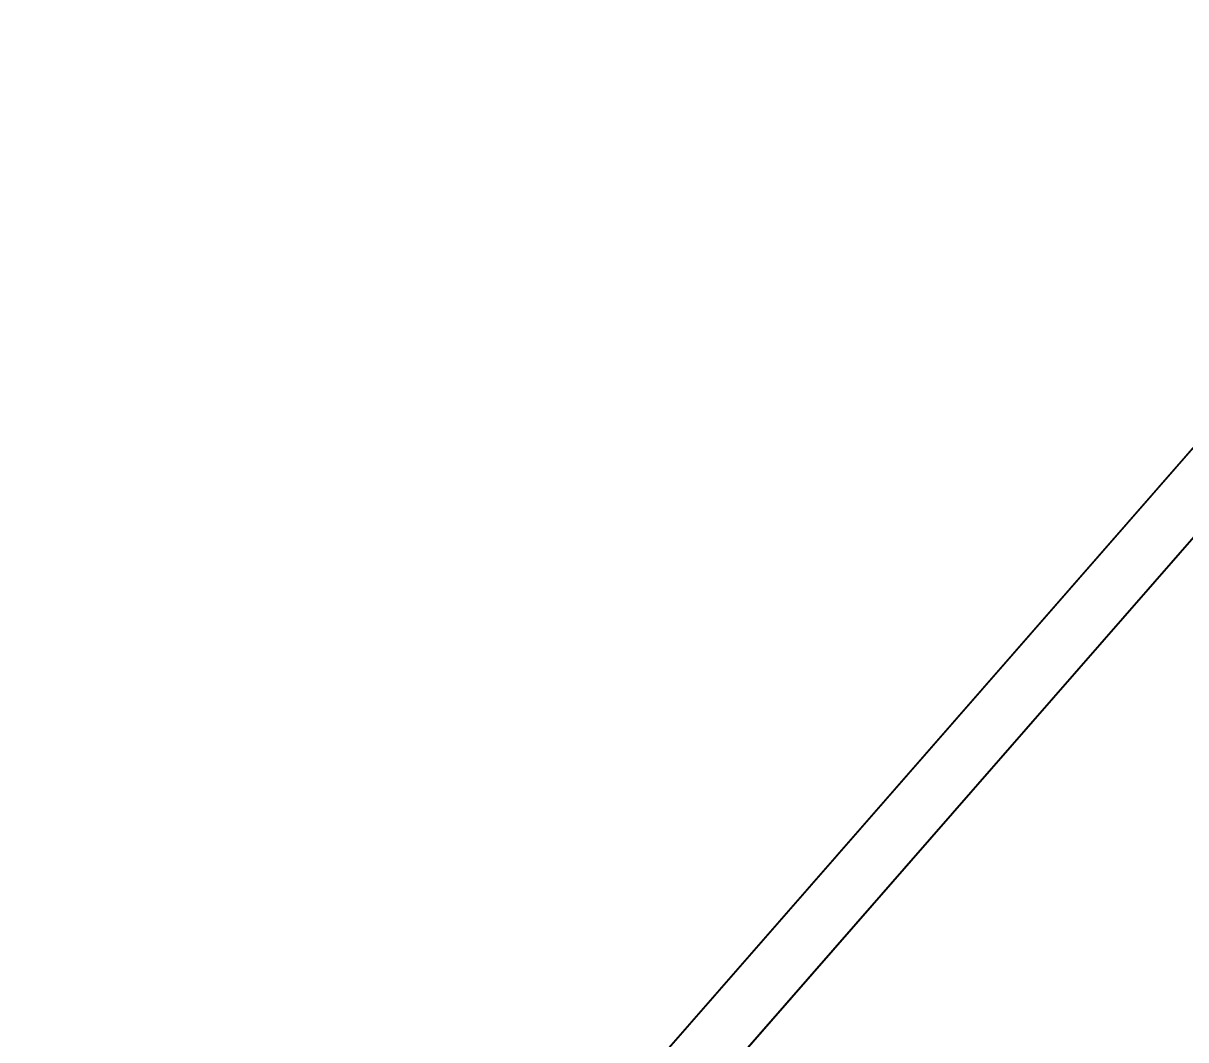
# Model space of a CAD drawing. Header units: millimetres. Extents: x 214.9 to 236.2, y -44.5 to -21.
# Drawn here: x 215.98 to 226.07, y -32.76 to -23.94 of the extents above; entities that cross this region are included whole.
import ezdxf

# ---------------------------------------------------------------- set-up
doc = ezdxf.new("R2010")
doc.units = ezdxf.units.MM
doc.header["$MEASUREMENT"] = 0
doc.layers.add('Camada 1', color=7, linetype='Continuous')
doc.layers.add('Layer1', color=10, linetype='Continuous', lineweight=35)

msp = doc.modelspace()

# ---------------------------------------------------------------- linework, layer by layer
for p, q in [((217.343, -37.686, 2), (229.354, -23.938, 2)), ((229.739, -24.276, 2.2), (217.732, -38.025, 2.197))]:
    msp.add_line(p, q)
at = {"layer": 'Camada 1', "color": 250, "lineweight": 18}
for points in [[(215.978, -39.249), (215.978, -39.249), (229.354, -23.938), (229.354, -23.938)], [(229.742, -24.278), (229.742, -24.278), (216.367, -39.588), (216.367, -39.588)], [(233.402, -27.476), (233.402, -27.476), (220.027, -42.786), (220.027, -42.786)], [(233.791, -27.816), (233.791, -27.816), (220.415, -43.125), (220.415, -43.125)]]:
    msp.add_open_spline(points, degree=3, dxfattribs=at)
at = {"layer": 'Layer1'}
for points in [[(229.354, -23.938, 2), (229.739, -24.276, 2.191), (216.367, -39.588, 2.2), (215.978, -39.249, 2)], [(229.352, -23.941, 1.802), (233.79, -27.817, 1.802), (221.777, -41.567, 1.802), (217.342, -37.687, 1.802)], [(229.353, -23.939), (233.791, -27.815), (221.778, -41.565), (217.343, -37.686)], [(221.392, -41.223, 2.2), (217.732, -38.025, 2.2), (229.739, -24.276, 2.2), (233.402, -27.477, 2.198)], [(220.416, -43.125, 2), (220.027, -42.786, 2.2), (233.402, -27.476, 2.198), (233.791, -27.816, 2)], [(220.415, -43.125, 0.001), (220.416, -43.125, 2), (233.791, -27.816, 2), (233.791, -27.816)]]:
    msp.add_3dface(points, dxfattribs=at)

doc.saveas('drawing.dxf')
